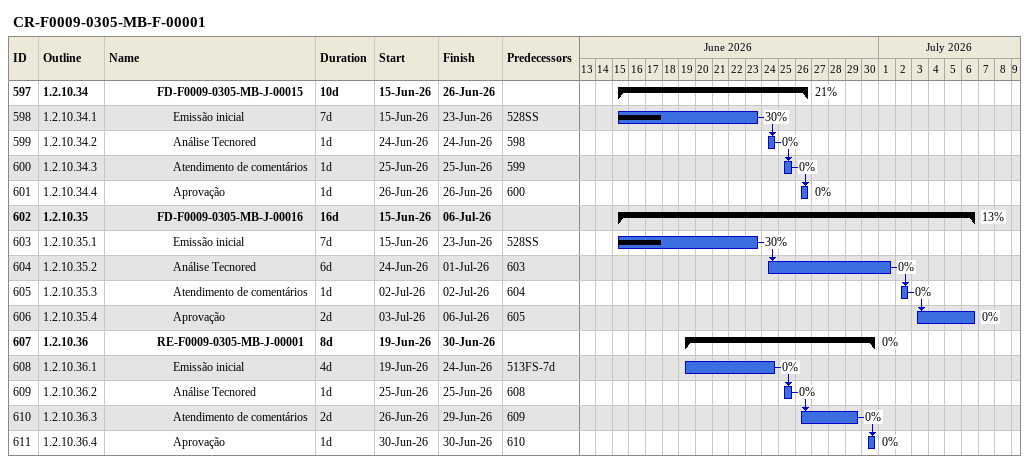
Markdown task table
CR-F0009-0305-MB-F-00001

| ID | WBS | Task | Duration | Start | Finish | Predecessors | % complete |
|---|---|---|---|---|---|---|---|
| 597 | 1.2.10.34 | **FD-F0009-0305-MB-J-00015** | 10d | 2026-06-15 | 2026-06-26 |  | 21 |
| 598 | 1.2.10.34.1 | Emissão inicial | 7d | 2026-06-15 | 2026-06-23 | 528SS | 30 |
| 599 | 1.2.10.34.2 | Análise Tecnored | 1d | 2026-06-24 | 2026-06-24 | 598 | 0 |
| 600 | 1.2.10.34.3 | Atendimento de comentários | 1d | 2026-06-25 | 2026-06-25 | 599 | 0 |
| 601 | 1.2.10.34.4 | Aprovação | 1d | 2026-06-26 | 2026-06-26 | 600 | 0 |
| 602 | 1.2.10.35 | **FD-F0009-0305-MB-J-00016** | 16d | 2026-06-15 | 2026-07-06 |  | 13 |
| 603 | 1.2.10.35.1 | Emissão inicial | 7d | 2026-06-15 | 2026-06-23 | 528SS | 30 |
| 604 | 1.2.10.35.2 | Análise Tecnored | 6d | 2026-06-24 | 2026-07-01 | 603 | 0 |
| 605 | 1.2.10.35.3 | Atendimento de comentários | 1d | 2026-07-02 | 2026-07-02 | 604 | 0 |
| 606 | 1.2.10.35.4 | Aprovação | 2d | 2026-07-03 | 2026-07-06 | 605 | 0 |
| 607 | 1.2.10.36 | **RE-F0009-0305-MB-J-00001** | 8d | 2026-06-19 | 2026-06-30 |  | 0 |
| 608 | 1.2.10.36.1 | Emissão inicial | 4d | 2026-06-19 | 2026-06-24 | 513FS-7d | 0 |
| 609 | 1.2.10.36.2 | Análise Tecnored | 1d | 2026-06-25 | 2026-06-25 | 608 | 0 |
| 610 | 1.2.10.36.3 | Atendimento de comentários | 2d | 2026-06-26 | 2026-06-29 | 609 | 0 |
| 611 | 1.2.10.36.4 | Aprovação | 1d | 2026-06-30 | 2026-06-30 | 610 | 0 |
